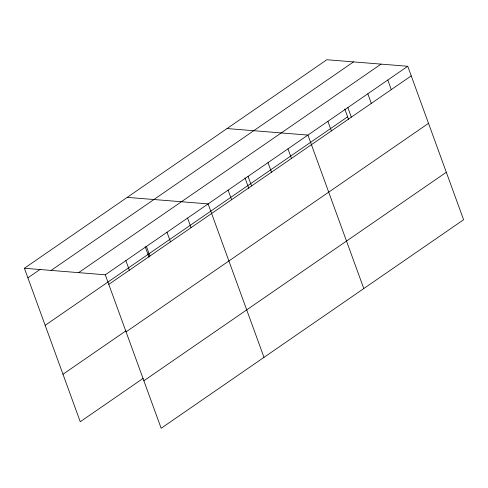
<?xml version="1.0" encoding="UTF-8"?>
<svg xmlns="http://www.w3.org/2000/svg" width="488" height="488" viewBox="0 0 488 488"><rect width="100%" height="100%" fill="white"/><g stroke="black" fill="none" stroke-linecap="round" stroke-linejoin="round"><path stroke-width="0.73" d="M24.4 268.26L326.844 59.737L407.742 66.276L463.6 219.74L161.156 428.263L105.304 274.799L24.4 268.26L80.258 421.724L143.204 378.328M27.889 277.849L40.352 269.26M51.1 270.419L353.538 61.897M78.605 272.639L381.049 64.117M105.304 274.799L407.742 66.276M45.17 325.331L347.615 116.809M108.793 284.388L411.231 75.866M62.976 374.247L125.922 330.852M126.075 331.864L428.513 123.342M143.875 380.78L446.319 172.258M227.036 128.551L307.94 135.084L363.792 288.548M127.228 197.365L208.132 203.899L263.99 357.362M387.783 80.038L391.272 89.627M367.824 93.8L371.313 103.389M347.859 107.561L351.348 117.151M344.778 109.013L348.645 119.639M327.899 121.323L331.389 130.912M287.975 148.852L291.464 158.441M268.016 162.614L271.505 172.203M248.056 176.375L251.546 185.965M244.97 177.821L248.837 188.453M228.091 190.137L231.586 199.726M187.569 218.081L191.058 227.67M167 232.257L170.489 241.847M146.437 246.44L149.926 256.029M145.162 246.635L149.035 257.267M125.867 260.616L129.357 270.206"/></g></svg>
